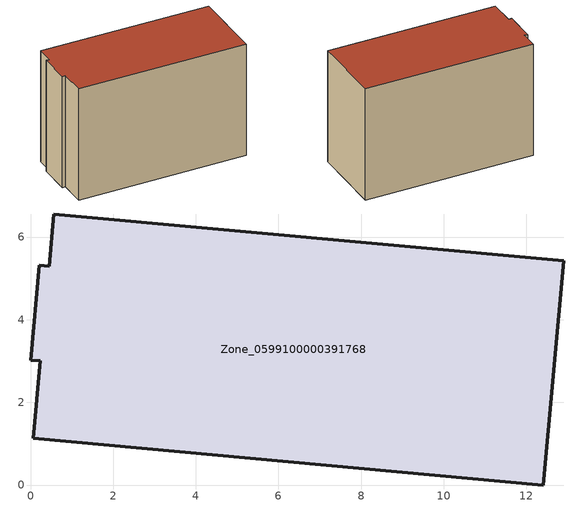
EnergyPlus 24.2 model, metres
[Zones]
Zone_0599100000391768
 floor ground (C_G): 0.24,3 0,3.02 0.21,5.31 0.45,5.29 0.56,6.56 12.91,5.43 12.41,0 0.07,1.13 z0
 wall outside (C_F): 0.45,5.29 0.21,5.31 0,3.02 0.24,3 0.07,1.13 12.41,0 12.91,5.43 0.56,6.56 0.45,5.29 z0:8.54
 roof outside (C_R): 0.24,3 0.07,1.13 12.41,0 12.91,5.43 0.56,6.56 0.45,5.29 0.21,5.31 0,3.02 z8.54
[BUILDING]
Pand.0599100000391768: North Axis=0; Terrain=City; Loads Convergence Tolerance Value=0.04; Temperature Convergence Tolerance Value=0.4; Solar Distribution=FullExterior; Maximum Number of Warmup Days=25; Minimum Number of Warmup Days=1
[Site:Location]
Rotterdam.The.Hague.AP_ZH_NLD Design_Conditions: Latitude=51.96; Longitude=4.45; Time Zone=1; Elevation=-4.5
[SITE:GROUNDTEMPERATURE:BUILDINGSURFACE]
18, 18, 18, 18, 18, 18, 18, 18, 18, 18, 18, 18
[MATERIAL] Thermal Absorptance=0.9; Solar Absorptance=0.7; Visible Absorptance=0.7
Name | Roughness | Thickness | Conductivity | Density | Specific Heat
G.TI.1992-2005 | MediumSmooth | 0.15 | 0.06 | 540 | 1210
F.TI.1992-2005 | Rough | 0.3 | 0.12 | 1920 | 840
R.TI.1992-2005 | MediumRough | 0.2 | 0.08 | 1500 | 1000
[CONSTRUCTION]
C_G: G.TI.1992-2005
C_F: F.TI.1992-2005
C_R: R.TI.1992-2005
[ZONE]
Zone_0599100000391768: Type=1; Multiplier=1; Ceiling Height=Autocalculate; Volume=Autocalculate; Floor Area=autocalculate; Part of Total Floor Area=Yes
[ZONEINFILTRATION:DESIGNFLOWRATE]
Infil_Zone_0599100000391768: Zone or ZoneList or Space or SpaceList=Zone_0599100000391768; Schedule=AlwaysOn; Design Flow Rate Calculation Method=Flow/Area; Flow Rate per Floor Area=0.0015; Constant Term Coefficient=1; Temperature Term Coefficient=0; Velocity Term Coefficient=0; Velocity Squared Term Coefficient=0
[HVACTEMPLATE:ZONE:IDEALLOADSAIRSYSTEM]
Zone_0599100000391768: Maximum Heating Supply Air Temperature=50; Minimum Cooling Supply Air Temperature=13; Maximum Heating Supply Air Humidity Ratio=0.0156; Minimum Cooling Supply Air Humidity Ratio=0.0077; Heating Limit=NoLimit; Cooling Limit=NoLimit; Dehumidification Control Type=ConstantSensibleHeatRatio; Cooling Sensible Heat Ratio=0.7; Dehumidification Setpoint=60; Humidification Control Type=None; Humidification Setpoint=30; Outdoor Air Method=None; Outdoor Air Flow Rate per Person=0.00944; Outdoor Air Flow Rate per Zone Floor Area=0; Outdoor Air Flow Rate per Zone=0; Demand Controlled Ventilation Type=None; Outdoor Air Economizer Type=NoEconomizer; Heat Recovery Type=None; Sensible Heat Recovery Effectiveness=0.7; Latent Heat Recovery Effectiveness=0.65
[ZONECONTROL:THERMOSTAT]
ThermostatControl_Zone_0599100000391768: Zone or ZoneList=Zone_0599100000391768; Control Type Schedule=DualSetpointControlType; Control 1=Thermostat_Zone_0599100000391768; Temperature Difference Between Cutout And Setpoint=0
[THERMOSTATSETPOINT:DUALSETPOINT]
Thermostat_Zone_0599100000391768: Heating Setpoint Temperature Schedule=HeatingSetpoint_Zone_0599100000391768; Cooling Setpoint Temperature Schedule=CoolingSetpoint_Zone_0599100000391768
[SCHEDULE:COMPACT]
HeatingSetpoint_Zone_0599100000391768: Through: 12/31, For: AllDays, Until: 24:00, 21
CoolingSetpoint_Zone_0599100000391768: Through: 12/31, For: AllDays, Until: 24:00, 24
DualSetpointControlType: Through: 12/31, For: AllDays, Until: 24:00, 4
AlwaysOn: Through: 12/31, For: AllDays, Until: 24:00, 1
